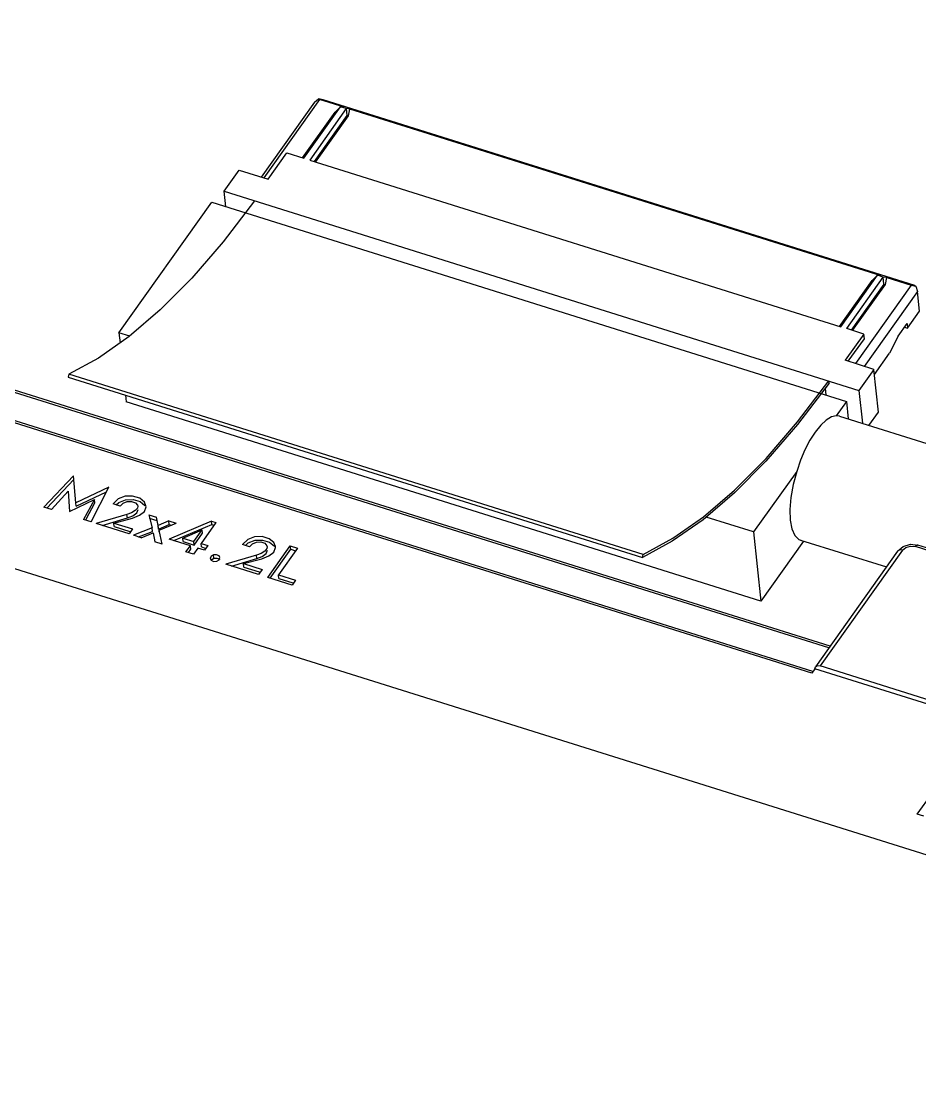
# Model space of a CAD drawing. Header units: millimetres. Extents: x 0 to 594, y 0 to 420.
# Drawn here: x 431.56 to 445.39, y 227.58 to 244.11 of the extents above; entities that cross this region are included whole.
import ezdxf

# ---------------------------------------------------------------- set-up
doc = ezdxf.new("R2010")
doc.units = ezdxf.units.MM
doc.header["$LTSCALE"] = 32.67
doc.layers.get('0').update_dxf_attribs({"linetype": 'CONTINUOUS'})
doc.styles.get("Standard").update_dxf_attribs({"font": 'txt', "width": 0.8})
doc.dimstyles.get("Standard").update_dxf_attribs({"dimtxt": 2.5, "dimasz": 3, "dimexe": 1.5, "dimexo": 1.2, "dimtad": 1, "dimdsep": 46, "dimtxsty": 'STANDARD', "dimblk": '_FILLED', "dimblk1": '_FILLED', "dimblk2": '_FILLED', "dimcen": 0.09, "dimazin": 2, "dimtol": 1, "dimtp": 0.01, "dimtm": 0.01, "dimtfac": 1, "dimtofl": 0, "dimtmove": 0, "dimatfit": 3, "dimldrblk": '_FILLED', "dimfxl": 1, "dimtolj": 1, "dimarcsym": 0})

# ---------------------------------------------------------------- blocks, each defined once
blk = doc.blocks.new('_FILLED')
at = {"color": 0, "linetype": 'BYBLOCK'}
blk.add_solid([(0, 0), (-1, 0.1667), (-1, -0.1667)], dxfattribs=at)

msp = doc.modelspace()

# ---------------------------------------------------------------- linework, layer by layer
at = {"color": 7, "linetype": 'CONTINUOUS'}
for p, q in [((436.073, 242.867), (435.255, 241.716)), ((436.154, 242.91), (435.296, 241.703)), ((436.073, 242.867), (436.137, 242.921)), ((436.137, 242.921), (436.154, 242.91)), ((436.208, 242.904), (436.137, 242.921)), ((436.53, 242.792), (436.154, 242.91)), ((445.317, 240.047), (436.208, 242.904)), ((435.892, 242.011), (436.394, 242.717)), ((435.912, 242.005), (436.476, 242.798)), ((436.565, 242.77), (436.001, 241.977)), ((436.476, 242.798), (436.394, 242.717)), ((436.565, 242.77), (436.476, 242.798)), ((436.476, 242.798), (436.53, 242.792)), ((436.565, 242.77), (436.571, 242.662)), ((436.618, 242.764), (436.565, 242.77)), ((436.598, 242.659), (436.618, 242.764)), ((444.799, 240.198), (436.618, 242.764)), ((436.571, 242.662), (436.068, 241.956)), ((436.092, 241.948), (436.598, 242.659)), ((436.571, 242.662), (436.598, 242.659)), ((435.359, 241.683), (435.647, 242.088)), ((435.647, 242.088), (435.912, 242.005)), ((436.001, 241.977), (444.181, 239.411)), ((434.686, 241.498), (434.917, 241.822)), ((434.917, 241.822), (435.359, 241.683)), ((434.711, 241.259), (434.686, 241.498)), ((434.686, 241.498), (444.459, 238.433)), ((433.064, 239.32), (434.493, 241.328)), ((434.493, 241.328), (444.265, 238.263)), ((444.015, 234.498), (425.297, 240.369)), ((444.161, 239.418), (444.663, 240.124)), ((444.181, 239.411), (444.746, 240.205)), ((444.27, 239.384), (444.834, 240.177)), ((444.84, 240.068), (444.338, 239.362)), ((444.361, 239.355), (444.867, 240.065)), ((445.263, 240.053), (444.405, 238.846)), ((444.746, 240.205), (444.663, 240.124)), ((444.834, 240.177), (444.746, 240.205)), ((444.746, 240.205), (444.799, 240.198)), ((444.84, 240.068), (444.834, 240.177)), ((444.888, 240.171), (444.834, 240.177)), ((444.84, 240.068), (444.867, 240.065)), ((444.867, 240.065), (444.888, 240.171)), ((444.888, 240.171), (445.263, 240.053)), ((445.263, 240.053), (445.334, 240.036)), ((445.317, 240.047), (445.334, 240.036)), ((445.359, 239.954), (444.541, 238.803)), ((445.334, 240.036), (445.359, 239.954)), ((445.391, 239.653), (445.359, 239.954)), ((426.054, 239.662), (443.746, 234.113)), ((445.207, 239.393), (445.391, 239.653)), ((444.535, 239.3), (444.27, 239.384)), ((445.061, 239.27), (445.199, 239.464)), ((445.159, 239.408), (445.207, 239.393)), ((445.199, 239.464), (445.207, 239.393)), ((433.064, 239.32), (433.081, 239.164)), ((433.229, 239.269), (433.064, 239.32)), ((444.535, 239.3), (444.247, 238.896)), ((444.294, 238.881), (444.542, 239.229)), ((444.542, 239.229), (444.535, 239.3)), ((445.061, 239.27), (444.93, 239.005)), ((444.689, 238.757), (444.247, 238.896)), ((444.698, 238.678), (444.93, 239.005)), ((444.689, 238.757), (444.459, 238.433)), ((444.758, 238.1), (444.689, 238.757)), ((432.291, 238.683), (432.28, 238.635)), ((432.28, 238.635), (441.124, 235.861)), ((441.135, 235.909), (432.291, 238.683)), ((443.512, 237.948), (443.995, 238.579)), ((443.998, 238.543), (443.995, 238.579)), ((422.472, 238.507), (527.627, 205.526)), ((443.953, 238.361), (443.942, 238.469)), ((444.459, 238.433), (444.512, 237.926)), ((433.166, 238.357), (433.177, 238.256)), ((442.949, 235.191), (433.177, 238.256)), ((444.265, 238.263), (444.109, 238.043)), ((444.265, 238.263), (444.293, 237.995)), ((444.612, 237.895), (444.758, 238.1)), ((444.16, 238.037), (444.109, 238.043)), ((444.16, 238.037), (447.932, 236.854)), ((432.362, 237.117), (431.909, 236.636)), ((431.952, 236.622), (432.368, 237.064)), ((432.4, 236.702), (432.362, 237.117)), ((443.5, 237.187), (442.837, 236.255)), ((432.907, 236.946), (432.4, 236.702)), ((432.635, 236.408), (432.907, 236.946)), ((432.024, 236.6), (432.28, 236.881)), ((432.28, 236.881), (432.304, 236.567)), ((432.304, 236.567), (432.685, 236.754)), ((432.406, 236.649), (432.87, 236.873)), ((432.685, 236.754), (432.52, 236.444)), ((432.69, 236.701), (432.685, 236.754)), ((433.166, 236.751), (433.28, 236.753)), ((432.024, 236.6), (431.909, 236.636)), ((432.406, 236.649), (432.4, 236.702)), ((432.557, 236.45), (432.69, 236.701)), ((433.083, 236.651), (432.972, 236.686)), ((433.339, 236.546), (433.359, 236.599)), ((433.481, 236.643), (433.48, 236.657)), ((432.635, 236.408), (432.52, 236.444)), ((433.187, 236.524), (432.713, 236.383)), ((432.803, 236.355), (433.193, 236.471)), ((432.986, 236.391), (433.27, 236.468)), ((433.193, 236.471), (433.278, 236.502)), ((433.278, 236.502), (433.339, 236.546)), ((433.525, 236.519), (433.573, 236.315)), ((433.525, 236.519), (433.643, 236.482)), ((433.531, 236.466), (433.649, 236.429)), ((433.667, 236.353), (433.643, 236.482)), ((433.833, 236.423), (433.667, 236.353)), ((433.838, 236.37), (433.833, 236.423)), ((433.833, 236.423), (433.947, 236.387)), ((434.489, 236.421), (433.836, 236.145)), ((434.495, 236.367), (434.489, 236.421)), ((434.489, 236.421), (434.557, 236.399)), ((442.837, 236.255), (442.107, 236.484)), ((433.219, 236.225), (432.713, 236.383)), ((432.992, 236.338), (432.986, 236.391)), ((432.986, 236.391), (433.273, 236.301)), ((432.992, 236.338), (433.231, 236.263)), ((433.273, 236.301), (433.219, 236.225)), ((433.573, 236.315), (433.289, 236.203)), ((433.367, 236.178), (433.578, 236.262)), ((433.407, 236.166), (433.589, 236.243)), ((433.578, 236.262), (433.573, 236.315)), ((433.589, 236.243), (433.615, 236.101)), ((433.666, 236.332), (433.673, 236.299)), ((433.673, 236.299), (433.667, 236.353)), ((433.673, 236.299), (433.838, 236.37)), ((433.681, 236.281), (433.947, 236.387)), ((433.684, 236.253), (433.681, 236.281)), ((433.73, 236.065), (433.681, 236.281)), ((433.838, 236.37), (433.875, 236.358)), ((433.911, 236.121), (434.495, 236.367)), ((434.046, 236.158), (434.344, 236.287)), ((434.215, 236.105), (434.344, 236.287)), ((434.557, 236.399), (434.328, 236.077)), ((434.35, 236.234), (434.344, 236.287)), ((434.495, 236.367), (434.527, 236.357)), ((442.837, 236.255), (442.949, 235.191)), ((433.407, 236.166), (433.289, 236.203)), ((433.73, 236.065), (433.615, 236.101)), ((434.163, 236.043), (433.836, 236.145)), ((434.051, 236.105), (434.046, 236.158)), ((434.046, 236.158), (434.215, 236.105)), ((434.051, 236.105), (434.221, 236.052)), ((434.221, 236.052), (434.215, 236.105)), ((434.221, 236.052), (434.35, 236.234)), ((434.333, 236.024), (434.328, 236.077)), ((434.328, 236.077), (434.432, 236.045)), ((435.16, 236.126), (435.274, 236.128)), ((443.606, 236.114), (442.949, 235.191)), ((443.561, 236.129), (444.881, 235.715)), ((434.096, 235.95), (434.163, 236.043)), ((434.211, 235.914), (434.096, 235.95)), ((434.132, 235.939), (434.168, 235.989)), ((434.168, 235.989), (434.163, 236.043)), ((434.277, 236.007), (434.211, 235.914)), ((434.382, 235.974), (434.277, 236.007)), ((434.333, 236.024), (434.392, 236.006)), ((434.432, 236.045), (434.382, 235.974)), ((435.076, 236.026), (434.966, 236.061)), ((435.271, 235.877), (435.332, 235.921)), ((435.332, 235.921), (435.352, 235.973)), ((435.357, 235.554), (435.702, 236.04)), ((435.392, 235.543), (435.708, 235.987)), ((435.474, 236.017), (435.474, 236.032)), ((435.814, 236.005), (435.521, 235.593)), ((435.708, 235.987), (435.702, 236.04)), ((435.702, 236.04), (435.814, 236.005)), ((435.708, 235.987), (435.784, 235.963)), ((441.124, 235.861), (441.135, 235.909)), ((445.055, 235.96), (443.788, 234.179)), ((450.343, 234.493), (445.368, 236.053)), ((434.487, 235.826), (434.526, 235.849)), ((435.181, 235.899), (434.707, 235.758)), ((435.213, 235.6), (434.707, 235.758)), ((434.797, 235.73), (435.186, 235.846)), ((434.98, 235.766), (435.264, 235.842)), ((434.985, 235.713), (434.98, 235.766)), ((434.98, 235.766), (435.267, 235.676)), ((435.186, 235.846), (435.271, 235.877)), ((435.264, 235.842), (435.374, 235.885)), ((434.985, 235.713), (435.225, 235.638)), ((435.267, 235.676), (435.213, 235.6)), ((435.526, 235.54), (435.521, 235.593)), ((435.521, 235.593), (435.784, 235.51)), ((435.732, 235.437), (435.357, 235.554)), ((435.526, 235.54), (435.743, 235.472)), ((435.784, 235.51), (435.732, 235.437)), ((443.781, 234.147), (443.735, 234.08)), ((443.781, 234.147), (443.788, 234.179)), ((449.199, 232.447), (443.781, 234.147)), ((443.788, 234.179), (443.819, 234.196)), ((443.819, 234.196), (443.862, 234.192)), ((449.102, 232.548), (443.862, 234.192)), ((445.357, 231.908), (445.584, 232.227)), ((445.458, 231.877), (445.357, 231.908))]:
    msp.add_line(p, q, dxfattribs=at)
at = {"color": 9, "linetype": 'CONTINUOUS'}
for p, q in [((443.994, 234.469), (425.394, 240.302)), ((443.735, 234.08), (426.017, 239.638)), ((433.193, 236.471), (433.187, 236.524)), ((445.129, 235.973), (443.862, 234.192)), ((445.129, 235.973), (445.182, 236.016)), ((445.182, 236.016), (445.255, 236.036)), ((445.255, 236.036), (445.331, 236.028)), ((450.306, 234.468), (445.331, 236.028)), ((434.526, 235.849), (434.52, 235.902)), ((435.186, 235.846), (435.181, 235.899))]:
    msp.add_line(p, q, dxfattribs=at)
at = {"color": 7, "linetype": 'CONTINUOUS'}
for points in [[(435.151, 241.352), (434.668, 240.722), (434.184, 240.16), (433.7, 239.672), (433.221, 239.262), (432.75, 238.931), (432.291, 238.683)], [(443.998, 238.543), (443.513, 237.909), (443.026, 237.345), (442.54, 236.854), (442.058, 236.442), (441.585, 236.11), (441.124, 235.861)], [(441.135, 235.909), (441.594, 236.157), (442.065, 236.488), (442.544, 236.899), (443.028, 237.387), (443.512, 237.948)], [(444.109, 238.043), (444.034, 238.025), (443.954, 237.976), (443.87, 237.897), (443.786, 237.792)], [(443.786, 237.792), (443.704, 237.665), (443.628, 237.518), (443.559, 237.357), (443.5, 237.187)], [(443.5, 237.187), (443.445, 236.983), (443.41, 236.784), (443.394, 236.599), (443.4, 236.435), (443.426, 236.301), (443.471, 236.201), (443.534, 236.14), (443.562, 236.129)], [(433.383, 236.774), (433.273, 236.807), (433.158, 236.804), (433.053, 236.763), (432.972, 236.686)], [(433.019, 236.671), (433.06, 236.71), (433.166, 236.751)], [(433.28, 236.753), (433.389, 236.721), (433.463, 236.661)], [(433.48, 236.657), (433.457, 236.715), (433.383, 236.774)], [(433.083, 236.651), (433.129, 236.697), (433.19, 236.724), (433.256, 236.725), (433.316, 236.704), (433.35, 236.665), (433.353, 236.651)], [(433.353, 236.651), (433.348, 236.622), (433.315, 236.582), (433.259, 236.549), (433.187, 236.524)], [(433.27, 236.468), (433.381, 236.51), (433.455, 236.571), (433.481, 236.643)], [(435.377, 236.149), (435.267, 236.182), (435.152, 236.179), (435.047, 236.138), (434.966, 236.061)], [(435.012, 236.046), (435.053, 236.085), (435.16, 236.126)], [(435.076, 236.026), (435.122, 236.072), (435.183, 236.099), (435.25, 236.1), (435.31, 236.079), (435.343, 236.04), (435.346, 236.026)], [(435.274, 236.128), (435.383, 236.095), (435.457, 236.036)], [(435.474, 236.032), (435.451, 236.09), (435.377, 236.149)], [(435.346, 236.026), (435.341, 235.997), (435.309, 235.956), (435.253, 235.924), (435.181, 235.899)], [(435.374, 235.885), (435.448, 235.945), (435.474, 236.017)], [(445.055, 235.96), (445.138, 236.031), (445.252, 236.065), (445.368, 236.053)], [(434.52, 235.902), (434.482, 235.88), (434.468, 235.848), (434.469, 235.844)], [(434.469, 235.844), (434.482, 235.819), (434.521, 235.801), (434.569, 235.804)], [(434.619, 235.86), (434.605, 235.886), (434.568, 235.904), (434.52, 235.902)], [(434.526, 235.849), (434.573, 235.851), (434.61, 235.833), (434.613, 235.828)], [(434.569, 235.804), (434.606, 235.827), (434.619, 235.86)]]:
    msp.add_lwpolyline(points, dxfattribs=at)
at = {"color": 9, "linetype": 'CONTINUOUS'}
for points in [[(445.129, 235.973), (445.086, 235.977), (445.055, 235.96)], [(445.368, 236.053), (445.355, 236.051), (445.331, 236.028)]]:
    msp.add_lwpolyline(points, dxfattribs=at)

# ---------------------------------------------------------------- leaders
at = {"color": 7, "linetype": 'CONTINUOUS'}
msp.add_leader([(424.008, 246.2), (444.569, 188)], dimstyle='STANDARD', override={"dimtad": 0, "dimldrblk": 'NONE'}, dxfattribs=at)

doc.saveas('drawing.dxf')
